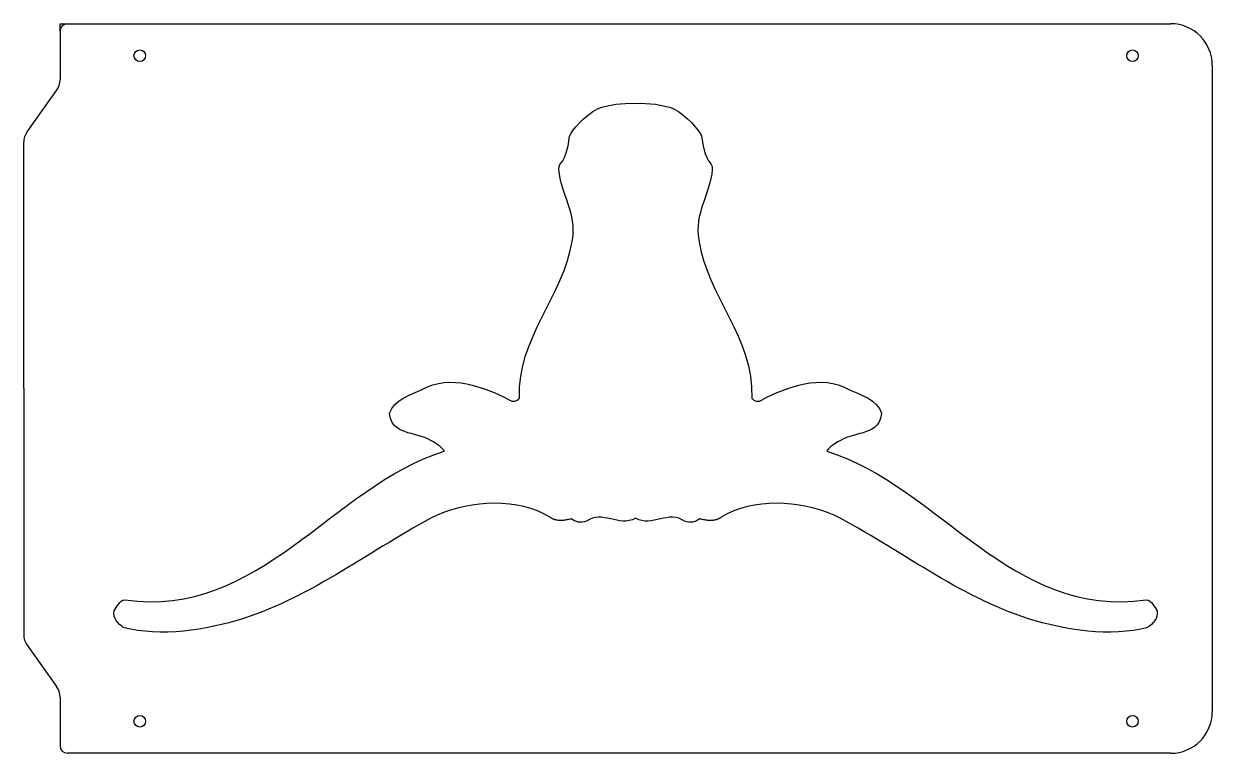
# Model space of a CAD drawing. Header units: millimetres. Extents: x -164 to 164, y -101 to 101.
import ezdxf

# ---------------------------------------------------------------- set-up
doc = ezdxf.new("R2010")
doc.units = ezdxf.units.MM
doc.layers.get('0').update_dxf_attribs({"linetype": 'CONTINUOUS'})

msp = doc.modelspace()

# ---------------------------------------------------------------- linework, layer by layer
for p, q in [((-153.9, 100.55), (-151.9, 100.55)), ((-153.9, 98.55), (-153.9, 100.55)), ((-153.9, 98.55), (-153.9, 85.1)), ((-151.9, 100.55), (152.5, 100.55)), ((163.9, 89.15), (163.9, -89.15)), ((-162.97, 70.8), (-154.83, 82.2)), ((-163.9, 0), (-163.9, 67.9)), ((-163.9, 0), (-163.9, -67.9)), ((-162.97, -70.8), (-154.83, -82.2)), ((-153.9, -85.1), (-153.9, -98.55)), ((152.5, -100.55), (-151.9, -100.55))]:
    msp.add_line(p, q)
for centre in [(-131.9, 91.75), (141.9, 91.75), (-131.9, -91.75), (141.9, -91.75)]:
    msp.add_circle(centre, 1.6)
for centre, radius, start, end in [((-151.9, 98.55), 2, 90, 180), ((152.5, 89.15), 11.4, 0, 90), ((-158.9, 85.1), 5, -35.5377, 0), ((-158.9, 67.9), 5, 144.4623, 180), ((-158.9, -67.9), 5, 180, 215.5377), ((-158.9, -85.1), 5, 0, 35.5377), ((152.5, -89.15), 11.4, -90, 0), ((-151.9, -98.55), 2, 180, 270)]:
    msp.add_arc(centre, radius, start, end)
for points, degree in [([(-13.34, 69.56), (-12.89, 71.07), (-9.11, 75.31), (-5.69, 77.1)], 3), ([(-5.69, 77.1), (-2.53, 78.34), (1.13, 78.7), (4.85, 78.61)], 3), ([(4.85, 78.61), (8.56, 78.7), (12.22, 78.34), (15.38, 77.1)], 3), ([(15.38, 77.1), (18.8, 75.31), (22.59, 71.07), (23.04, 69.56)], 3), ([(-16.31, 60.39), (-16.37, 62.9), (-14.4, 61.24), (-13.34, 69.56)], 3), ([(23.04, 69.56), (24.1, 61.24), (26.07, 62.9), (26.01, 60.39)], 3), ([(-12.59, 40.95), (-11.23, 48.22), (-15.77, 53.58), (-16.31, 60.39)], 3), ([(26.01, 60.39), (25.46, 53.58), (20.92, 48.22), (22.28, 40.95)], 3), ([(-27.21, -2.64), (-27.75, 14.16), (-14.95, 25.34), (-12.59, 40.95)], 3), ([(22.28, 40.95), (24.64, 25.34), (37.45, 14.16), (36.9, -2.64)], 3), ([(-54, -0.28), (-46.28, 4.08), (-37.01, 0.45), (-30.02, -3.09)], 3), ([(39.72, -3.09), (46.71, 0.45), (55.97, 4.08), (63.69, -0.28)], 3), ([(-62.99, -6.82), (-61.81, -3.09), (-57.27, -1.73), (-54, -0.28)], 3), ([(-30.02, -3.09), (-29.21, -3.91), (-27.84, -3.46), (-27.21, -2.64)], 3), ([(36.9, -2.64), (37.54, -3.46), (38.9, -3.91), (39.72, -3.09)], 3), ([(63.69, -0.28), (66.96, -1.73), (71.5, -3.09), (72.68, -6.82)], 3), ([(-51.64, -14.29), (-56.03, -11.87), (-62.54, -12.81), (-62.99, -6.82)], 3), ([(72.68, -6.82), (72.23, -12.81), (65.72, -11.87), (61.33, -14.29)], 3), ([(-47.91, -17.26), (-47.85, -16.87), (-49.67, -15.35), (-51.64, -14.29)], 3), ([(61.33, -14.29), (59.36, -15.35), (57.55, -16.87), (57.61, -17.26)], 3), ([(-136, -58.22), (-98.95, -63.76), (-78.97, -26.98), (-47.91, -17.26)], 3), ([(57.61, -17.26), (88.67, -26.98), (108.65, -63.76), (145.7, -58.22)], 3), ([(-18.76, -35.51), (-27.48, -30.06), (-40.47, -30.88), (-49.91, -34.88)], 3), ([(59.61, -34.88), (50.16, -30.88), (37.17, -30.06), (28.46, -35.51)], 3), ([(-49.91, -34.88), (-67.8, -44.23), (-84.24, -57.31), (-103.49, -63.48)], 3), ([(-12.89, -35.94), (-16.68, -37), (-18.76, -35.51)], 2), ([(-8.68, -36.6), (-10.32, -37.19), (-11.68, -36.84), (-12.89, -35.94)], 3), ([(4.85, -35.79), (0.22, -38.33), (-4.32, -33.42), (-8.68, -36.6)], 3), ([(18.38, -36.6), (14.02, -33.42), (9.48, -38.33), (4.85, -35.79)], 3), ([(22.59, -35.94), (21.37, -36.84), (20.02, -37.19), (18.38, -36.6)], 3), ([(28.46, -35.51), (26.37, -37), (22.59, -35.94)], 2), ([(113.19, -63.48), (93.93, -57.31), (77.5, -44.23), (59.61, -34.88)], 3), ([(-139, -61.31), (-138.27, -60.12), (-137.55, -58.49), (-136, -58.22)], 3), ([(145.7, -58.22), (147.24, -58.49), (147.97, -60.12), (148.69, -61.31)], 3), ([(-136.46, -65.85), (-137.82, -64.94), (-139.36, -63.3), (-139, -61.31)], 3), ([(148.69, -61.31), (149.05, -63.3), (147.5, -64.94), (146.14, -65.84)], 3), ([(-103.49, -63.48), (-113.57, -66.57), (-126.1, -68.66), (-136.46, -65.85)], 3), ([(146.15, -65.85), (135.8, -68.66), (123.27, -66.57), (113.19, -63.48)], 3)]:
    msp.add_open_spline(points, degree=degree)

doc.saveas('drawing.dxf')
